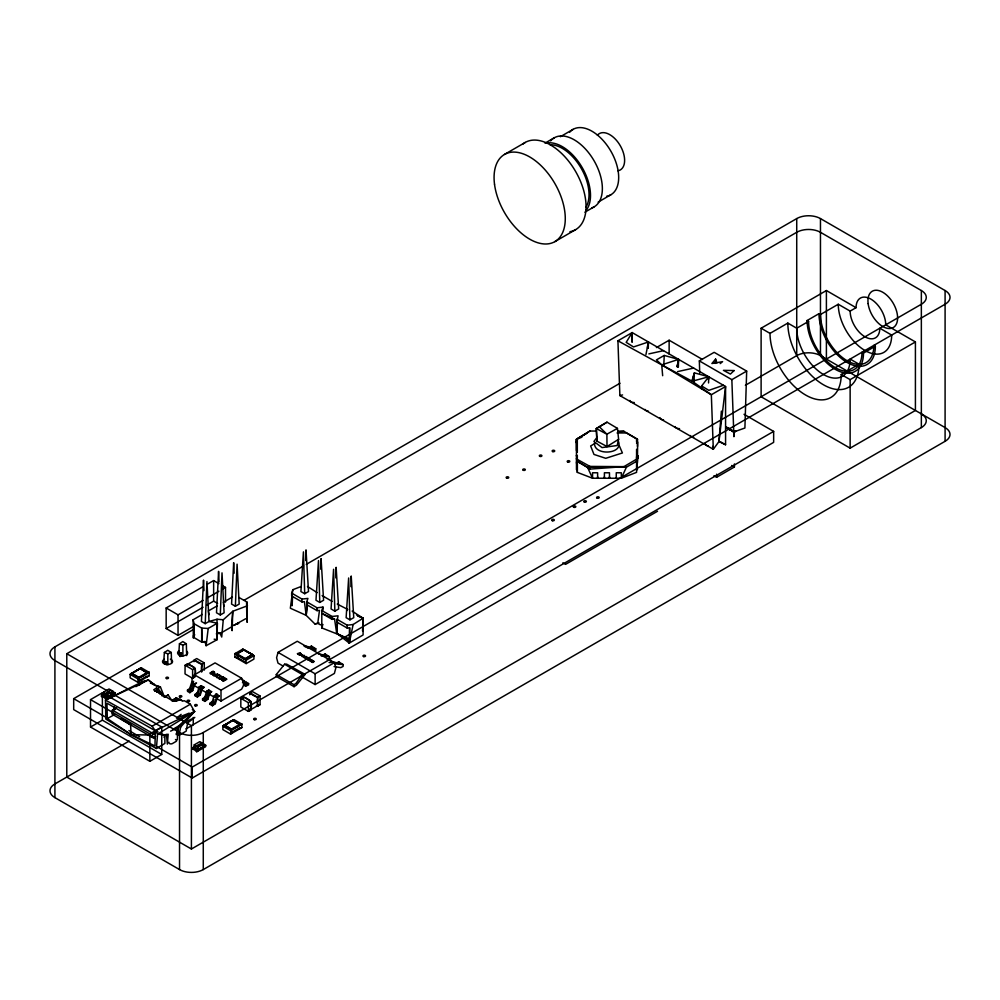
<?xml version="1.0" encoding="UTF-8"?>
<svg xmlns="http://www.w3.org/2000/svg" width="1000" height="1000" viewBox="0 0 1000 1000"><rect width="100%" height="100%" fill="white"/><g stroke="black" fill="none" stroke-linecap="round" stroke-linejoin="round"><path stroke-width="1.5" d="M171.575 662.837L171.262 652.487L167.812 653.863L167.812 664.875M186.688 655.612L186.337 643.787L182.887 645.163L182.887 656.175M636.575 449.312L636.575 472.375L621.325 478.237L592.55 478.237L577.312 472.375L577.312 455.312M577.312 452.312L577.312 438.825L589.913 431.025L596.087 431.075M597.625 476.775L597.625 478.237L597.625 472.775L592.55 472.775L592.55 478.237L587.475 467.175L577.312 461.312L577.312 472.375M604.4 476.775L604.4 478.237L604.4 472.775L609.475 472.775L609.475 478.237L609.475 476.775M731.55 429.875L729.513 429.7L729.513 428.288M196.9 748.45L198.275 748.787M201.675 642.1L201.7 628.062L193.725 623.525L193.85 637.463L201.675 642.1L205.087 642.175L206.125 645.688L217.113 639.688L217.338 623.188L209.025 621.475L205.225 623.663L201.438 621.475L203.512 580.075L203.975 590.625M217.013 698.737L221 701.038L221 690.175L194.438 674.812L192.062 679.2L192.037 681.2M107.362 696.95L107.375 694.438L112.912 691.225L113.312 693.525L107.362 696.95L103.088 694.463L103.488 692.188L109.025 688.988L112.912 691.225M195.263 675.812L195.362 669.825L194.225 667.5L187.375 663.925L185.087 665.263L185.037 673.925L192.575 678.312L194.9 677.025L193.825 676.062M198.15 749.6L198.162 747.087L203.7 743.888L204.1 746.175L198.15 749.6L193.875 747.125L194.275 744.85L199.812 741.65L203.7 743.888M240.85 698.337L240.812 706.988L248.337 711.388C252.75 710.325 251.312 704.562 250.712 701.363L244.963 697.55L243.15 696.988L240.85 698.337L248.388 702.688L250.712 701.363M334.387 662.675L315.125 673.787L315.138 684.55L334.387 673.438L335.85 667.837L334.387 662.675L297.288 641.25L278.038 652.375L276.588 657.738L278 663.112L283.3 666.175M246.887 602.013L247.262 622.288L246.887 602.013L238.938 597.463M276.3 674.55L276.288 676.425L294.062 686.675L296.438 685.15L305.087 674.412L286.625 664.125L284.562 664.237L276.3 674.55L294 684.712L294.062 686.675M356.575 614.95L363.088 618.225L362.638 631.075L363.088 618.225L352.125 611.112M632.1 341.95L632.175 332.587L725.575 386.512L725.575 444.762L718.95 441.575L721.375 411.138M202.262 614.475L193.125 619.763L194.013 623.35L193.85 637.463L193.575 635.538L194.762 634.85M576.462 469.725L576.438 439.288L589.913 431.025M193.312 717.45L193.2 724.925L185.912 728.838M733.988 432.287L733.925 436.7L731.85 379.663L699.338 360.887L714.163 352.325L746.675 371.1L744.9 428.013L735.775 431.262L733.15 431.112L733.15 431.8L735.775 431.262L733.988 432.287L735.612 431.163M124.375 720.2L130.562 724.675L131.137 734.663L105.787 719.075L105.475 700.088L142.812 681.513L148.4 679.975L153.5 684.587L160.413 686.975L164.35 696.75L157.9 688.5L156.263 688.062L153.675 689.862L172.825 700.888L180.512 699.4L181.675 700.263L176.425 697.9L176.363 701.125L172.162 701.075M244.125 650.05L252.438 654.575L244.713 658.9L236.4 654.225L244.125 649.712L252.438 654.575L244.713 659.3L236.4 654.225L244.125 649.712M177.362 739.625L177.662 727.812L178.775 725.9L194.562 711.525L190.375 704.225L184.237 700.688L182.512 701.225L180.812 699.95M301 586.55L292.85 589.7L291.663 593.125L301.988 599.087L307.925 598.4L306.737 601.825L317.062 607.788L322.987 607.1L321.8 610.525L332.137 616.487L338.062 615.812L336.875 622.1L347.2 628.062L349.637 627.775L349.275 643.088L363.088 634.963L363.088 618.225L357.675 615.988M631.95 341.763L632.175 332.587L617.925 340.8L619.875 395.575L713.312 449.275L718.95 441.575L725.575 386.512L711.338 394.738L661.725 364.862L617.925 340.8M637.5 446.463L637.487 439.263L623.913 431.287L617.725 431.238M648.263 348.15L648.438 341.975L633.513 346.95L626.175 342.35L632.175 332.587L632.175 341.8M678.363 367.088L678.575 359.375L664.237 355.45L656.425 359.888L661.725 364.862L692.188 381.225L711.338 394.738L713.312 449.275L712.613 446.375M708.55 382.95L708.725 376.775L694.375 372.863L691.787 381.475M244.062 683.238L246.287 682.212L248.6 683.55L248.562 684.9L245.662 686.162L243.337 684.8M325.037 656L325.1 653.95L323.225 654.912L318.025 653.688M246.238 683.562L246.287 682.212M305.663 560.525L306.012 549.9L308.512 591.55L304.713 593.737L300.912 591.55L303.425 551.875L304.713 593.737M311.363 648.1L311.438 646.062L309.55 647.013L304.35 645.8M320.737 569.225L321.075 558.6L323.587 600.25L319.788 602.45L315.988 600.25L318.5 560.588L319.788 602.45M335.812 577.925L336.15 567.312L338.663 608.95L334.862 611.15L331.062 608.95L333.575 569.288L334.862 611.15M338.7 663.888L338.775 661.838L336.887 662.8L330.387 661.275M350.875 586.638L351.225 576.013L353.738 617.663L349.938 619.85L346.138 617.663L348.638 577.987L349.938 619.85M334.562 619.075L332.137 619.362L321.8 613.4L334.562 619.075L336.688 633.25L349.275 643.088L349.637 638.9L321.8 627.938L321.8 610.525M214.137 639.175L217.113 639.688L217.338 623.188L208.2 628.462L201.7 628.062L201.962 641.925M205.225 623.663L206.95 581.562L209.025 621.475L217.037 619.237L223.275 619.763L232.775 611.275L247.475 605.775M220.3 614.963L222.013 572.863L224.1 612.762L220.3 614.963L216.5 612.762L218.588 571.362L219.05 581.925M235.375 606.263L237.087 564.163L239.175 604.062L235.375 606.263L231.575 604.062L233.663 562.663L234.125 573.225M292.525 596.975L292.15 605.7L292.15 594.587L291.663 595.988L301.988 601.95L304.413 601.675L306.2 615.363L314.913 623.962L317.75 623.4L320.412 624.812L322.987 624.513M663.825 364.688L664.237 355.45M693.975 382.1L694.375 372.863L692.188 381.225L708.725 376.775L708.475 379.738M363.088 618.225L353.137 624.513L349.275 643.088L347.2 639.175L336.688 633.25L337.362 620.7L336.875 622.1M163.663 663.45L164.363 652.487L167.763 650.3L171.262 652.487M186.525 651.05A5.025 2.9 0 0 1 185.8 655.138A5.025 2.9 0 0 1 178.725 654.725L179.438 643.787L182.825 641.587L186.337 643.787M297.775 653.725L300.125 653.012L300.812 654.038C302.938 654.8 298.587 654.125 298.962 654.75M303.275 655.612C303.688 655.55 302.337 657 301.975 656.45C302.525 654.9 305.65 655.812 303.9 655.487M336.688 633.25L337.5 623.075M231.637 625.325L232.775 611.275L232.113 630.688L231.637 625.325L233.825 625.4L245.688 618.737M637.413 463.137L637.987 455.975L636.575 456.912L637.413 469.725M155 737.875L148.45 734.987L131.188 734.7L156.387 748.5L157.587 734.075L152.113 726.213L105.475 700.088L148.4 679.975L154.375 684.5L153.412 684.287M292.85 589.7L290.338 608.212L306.2 615.363L307.213 603.288L306.737 604.688L317.062 610.65L319.488 610.375L317.75 623.4M647.925 347.887L648.438 341.975L645.95 354.538M677.938 366.763L678.575 359.375L661.725 364.862L662.663 375.712M193.575 635.538L193.35 638.062L193.125 619.763M223.275 619.763L221.713 637.038L220.15 633.475L216.45 633.562L216.887 635.363M165.125 663.637L165.688 663.062L166.438 664.425M306.2 615.363L307.45 603.025M303.95 657.375C306.737 656.388 307.663 656.575 304.413 656.7C302.325 657.262 305.675 658.475 304 657.025M305.55 658.3C308.325 657.3 309.25 657.487 306.012 657.625C303.875 658.138 307.312 659.425 305.6 657.938M313.337 661.075L312.9 662.463L311.425 661.9L312.95 662.1L313.312 660.863L314.275 661.637M715.075 363.413L715.588 359.075L711.9 363.537L722.588 361.65L720.175 363.625M728.888 428.6L729.538 429.5L728.575 428.675M208.2 628.462L206.125 645.688L205.825 643.012M212.575 673.587L214.3 672.938A1.388 0.8 0 0 0 214.5 672.188L213.1 671.462A1.35 0.787 0 0 0 212.15 671.562L211.688 671.812A1.475 0.85 0 0 0 211.425 672.4L209.963 672.975L210.575 673.962A1.388 0.8 0 0 0 211.45 674.125L212.887 673.238M193.988 661.712L194.412 659.862L196.737 658.538L204.262 662.887L201.975 664.225L201.7 671.525M249.75 694.775L250.175 692.925L252.512 691.612L260.038 695.962L257.75 697.3L257.75 706L256.537 705.713M166.062 663.512L165.125 663.888L166.275 664.562L165.138 663.45M180.037 654.837C182.587 657.113 181.438 654.013 180.212 654.75M177.85 732.763L178.775 725.9L180.65 727.038L178.988 735.337L176.312 733.888M576.462 463.137L577.137 458.162M131.65 673.562L139.963 668.487L147.675 673.213L139.362 677.738L131.65 673.562L139.963 668.487L147.675 673.213M224.35 725.337L232.662 720.263L240.375 725L232.062 729.525L224.35 725.337L232.662 720.263L240.375 725M677.45 367.062L678.575 359.375L677.2 366.35M647.525 348.113L648.438 341.975L647.562 346.375M180.2 655.188L180.5 654.5M250 709.35A18.775 10.838 0 0 1 250.463 709.8L257.613 705.675A18.787 10.85 -60 0 1 257.613 697.725L257.413 697.25A18.787 10.85 0 0 1 250.425 693.225L250.125 693.4A18.787 10.85 -60 0 0 249.975 694.212M576.462 450.575L576.438 439.288L587.475 432.962M637.987 455.975L637.487 458.612L623.938 466.637L590.1 469.087L577.312 461.312M677.138 366.725L678.575 359.375M176.287 734.65L177.662 727.812L194.562 711.525L192.338 709.525M302.362 656.287L303.075 656.7M329.1 662.575L331.2 662.575M618.612 439.312L607.013 446.525L596.912 441.125L596.337 428.562L607 422.175L617.438 428.375L618.612 439.312L617.2 445.513L602.05 447.587L593.925 441.475L597.175 437.088M637.487 439.263L636.575 443.225L637.625 441.975L637.487 458.612L636.575 456.912M138.175 677.675L139.362 680.75L137.875 682.3L138.175 677.675L147.675 672.188L149.162 672.362L149.162 675.788L137.875 682.3L130.162 677.837L130.162 674.412L131.05 673.562L141.438 667.9L149.162 672.362L137.875 678.875L130.162 674.412L141.438 667.9L140.55 668.075M230.875 729.45L232.062 732.537L230.575 734.075L230.875 729.45L240.375 723.962L241.863 724.137L241.863 727.562L230.575 734.075L222.862 729.625L222.862 726.2L223.75 725.337L234.137 719.688L241.863 724.137L230.575 730.65L222.862 726.2L234.137 719.688L233.25 719.85M594.6 442.812C592.987 455.925 623.587 454.675 618.488 441.5M212.463 701.263L213.962 696.213L216.425 693.725L219.163 696.025L217.362 697.613L215.35 703.675L212.45 705.75L210.125 704.4L210.075 703.2L212.463 701.263L214.638 702.925L212.4 704.45L212.45 705.75M164.075 737.4L164.875 734.775L168.188 734.237L167.362 744.125L166.488 734.5M210.55 673.175L212.05 673.413L211.137 672.862M197.387 692.55L199.225 686.8L201.262 685.688L204.088 687.325L202.275 688.913L200.275 694.963L197.362 697.038L195.05 695.7L195 694.5L197.387 692.55L199.55 694.212L197.325 695.738L197.362 697.038M204.925 696.9L206.775 691.15L208.8 690.037L211.625 691.675L209.812 693.263L207.812 699.325L204.913 701.388L202.587 700.05L202.537 698.85L204.925 696.9L207.087 698.562L204.862 700.088L204.913 701.388M213.975 699.362L213.025 702.288L215.35 703.675M192.725 690.612L194.737 684.55L196.537 682.962L194.05 683.8L191.688 682.45L189.675 688.525L187.463 690.05L187.5 691.338L189.825 692.688L192.725 690.612L190.4 689.225L193.612 681.3L191.688 682.45M199.55 688.763L197.938 693.575L200.275 694.963M208.8 690.037L205.487 697.938L207.812 699.325M189.825 692.688L189.775 691.388L192.013 689.862L194.05 683.8M199.55 694.212L201.6 688.15L204.088 687.325M207.087 698.562L209.137 692.513L211.625 691.675M214.638 702.925L216.675 696.862L216.425 693.725L216.588 695.138L214.938 696.438L217.362 697.613M321.8 627.938L322.612 625.612M636.575 461.312L626.413 467.175L621.325 478.237L621.325 472.775L616.25 472.775L616.25 478.237M312.65 661.25L313.163 660.875L312.875 662.113M250.688 709.8L250.763 709.625A18.775 10.838 -60 0 0 250.763 701.675L250.463 701.162A18.775 10.838 0 0 0 243.575 697.188L243.287 697.35A18.775 10.838 -60 0 1 243.438 697.987M174.675 700.475L176.425 697.9L171.887 700.425M201.262 685.688L199.95 687.562L202.275 688.913M346.725 610.8L347.713 609.425L337.25 604.075M299.6 654.675L301.25 654.488L299.237 654.9L300.587 654.175M305.087 674.412L302.337 674.538L295.887 683.512L294 684.712M701.825 389.075L701.637 385.988L708.725 376.775M236.4 653.475L235.812 654.163L236.4 653.475L245.9 658.962L246.2 663.587L253.925 659.125L253.925 655.7L253.025 654.85L242.638 649.188L234.925 653.65L234.925 657.075L246.2 663.587L244.713 661.7L237.587 657.588L236.4 653.475L234.925 653.65L246.2 660.163L253.925 655.7L242.638 649.188L243.525 649.362M201.688 671.975A18.775 10.838 -60 0 1 201.838 664.65L201.537 664.137A18.775 10.838 0 0 1 194.65 660.163L187.512 664.287A18.775 10.838 -60 0 1 187.662 664.912M257.575 705.837L257.312 705.85A18.787 10.85 0 0 1 256.537 705.575M180.65 727.038L194.562 711.525L155.25 730.738L106.938 703.188L107.338 718.575L131.137 734.663M139.65 684.788L142.812 681.513L137.988 685.362M242.45 682.763L244.375 680.875L242.013 679.513M137.875 678.875L138.775 678.012M139.512 684.688L142.812 681.513L138.2 685.462M230.575 730.65L231.475 729.788M221.15 679.163L221.637 676.975L224.312 677.913L222.188 677.237L222.013 679.188L218.9 678.675L221.45 678.938L220.012 678.975M194.5 660.113L194.387 660.238A18.775 10.838 -60 0 0 194.213 661.137M181.125 714.362L176.5 718.138L189.175 713.138M248.337 711.388L250.725 710.062M195.05 695.7L196.975 694.287M202.587 700.05L204.513 698.637M210.125 704.4L212.062 703M300.262 653.65L301.038 653.55L300.338 654.025M213.688 672.8C214.638 670.788 209.95 672.625 213.238 673.037L212.512 672.875M109.3 690.812L110.412 690.05M104.625 697.3L101.475 696.475L101.475 695.2L104.562 696L104.75 698.138L106 699.087L114.925 693.925L114.925 692.65L111.587 691.087M200.087 743.462L201.2 742.7L202.625 744.525M195.413 749.963L192.262 749.137L192.262 747.862L195.35 748.65L195.538 750.8L196.788 751.75L205.712 746.587L205.712 745.312L204.088 744.587M106.375 695.5L107.487 696.137M164.762 697.163L168.1 694.938L171.6 700.1M173.287 699.912L176.425 697.9M257.688 706.05L260.087 704.6L260.038 695.962M166.363 735.062L157.587 734.075L194.562 711.525M157.9 688.5L160.413 686.975L155.213 685.462M164.225 697.275L168.1 694.938M257.75 706L260.087 704.6M596.912 441.125L596.337 428.562L607 422.175M156.387 748.5L164.887 743.425L164.875 734.775L157.587 734.075M147.625 672.85L139.362 677.738L131.7 673.188M155.712 736.3L153.112 737.85L112.325 714.3M240.325 724.625L232.062 729.525L224.4 724.963M594.513 443.688L590.65 445.975L593.975 454.438L605.737 458.312L622.413 452.962L619.4 446.012M178.988 735.337L186.188 731.112L187.65 722.887L194.8 717.412L187.138 721.25M172.562 729.513L178.775 725.9M504.5 154.425L525.262 142.438M545.013 143.138L554.25 137.812M560.388 136.7L573.1 129.35M598.15 202.113L610.862 194.762M584.888 212.188L594.113 206.863M554.85 241.637L575.625 229.65M54.913 646.875L796.725 218.588A16.788 9.688 0 0 1 820.462 218.588L945.088 290.538L945.088 441.3L203.275 869.575A16.788 9.688 0 0 1 179.537 869.575L54.913 797.625L54.913 646.875A16.788 9.688 0 0 0 54.913 660.575L179.537 732.525A16.788 9.688 0 0 0 203.275 732.525L945.088 304.25A16.788 9.688 0 0 0 945.088 290.538M66.787 653.725L796.725 232.3A16.788 9.688 0 0 1 820.462 232.3L921.35 290.538L921.35 427.587L191.412 849.013L66.787 777.062L66.787 653.725L191.412 725.675L921.35 304.25A16.788 9.688 0 0 0 921.35 290.538M193.863 626.263L178.038 635.388L166.163 628.538L166.163 607.987L203.088 586.663M207.05 584.375L213.637 580.575L218.912 583.625M166.163 607.987L178.038 614.837L203.088 600.375M207.05 598.088L218.912 591.237M222.875 588.95L225.512 587.425L225.512 602.112M166.163 628.538L203.088 607.225M207.05 604.938L213.637 601.138L217.6 603.413M656.413 347.562L669.137 340.225L702.438 359.45M208.2 611.05L217.338 605.775M223.275 602.35L232.413 597.075M744.025 414.288L773.65 431.4L773.65 442.362L192.225 778.05L73.688 709.613L73.688 698.65L194.025 629.163M244.062 600.288L303.55 565.938M306.262 564.375L619.963 383.263M90.525 699.625L102.387 692.775L161.737 727.038L161.737 754.438L149.863 761.3L90.525 727.038L90.525 699.625L149.863 733.888L161.737 727.038M101.475 696.475L105.188 694.338M181.1 653.312L181.1 654.025C180.15 655.062 181.262 651.888 180.938 653.3L180.938 653.875C178.512 652.562 182.925 653.625 180.938 653.3M106 699.087L106 697.812L114.925 692.65M220.15 633.475L231.962 626.663M139.362 680.413L146.488 676.3L147.075 676.988M761.112 328.225L826.4 290.538L856.062 307.675A20.987 12.112 60 0 1 870.9 299.113A20.987 12.112 60 0 1 885.738 324.8L915.413 341.938L915.413 410.462L850.138 448.15L761.112 396.763L761.112 328.225L770.013 333.375A50.35 29.075 60 0 0 805.625 395.037A50.35 29.075 60 0 0 841.225 374.487L859.038 364.212L850.138 359.062A37.763 21.8 60 0 1 823.425 374.487A37.763 21.8 60 0 1 796.725 328.225L787.825 323.088L770.013 333.375M116.5 707.962L112.525 710.25A1.262 0.725 0 0 0 112.525 711.275L112.525 714.025A1.262 0.725 0 0 1 112.525 713M90.525 727.038L102.387 720.175L161.737 754.438M875.35 346.213L863.487 353.075A39.862 23.012 60 0 1 835.3 369.35A39.862 23.012 60 0 1 807.113 320.525L818.975 313.675L820.462 314.525A37.763 21.8 60 0 0 847.163 360.775A37.763 21.8 60 0 0 873.875 345.363L875.35 346.213A39.862 23.012 60 0 1 847.163 362.488A39.862 23.012 60 0 1 818.975 313.675M194.438 674.812L215.062 662.9L241.65 678.25L244.05 684.388L241.65 689.125L221 701.038M796.725 328.225L808.587 321.375A37.763 21.8 60 0 0 835.3 367.638A37.763 21.8 60 0 0 862 352.212L863.487 353.075M820.462 314.525L838.263 304.25L850.138 311.1A20.987 12.112 60 0 0 864.963 336.8A20.987 12.112 60 0 0 879.8 328.225L891.675 335.087A37.763 21.8 60 0 1 864.963 350.5A37.763 21.8 60 0 1 838.263 304.25M237 658.275L237.587 657.588M245.312 659.3L245.9 658.962L245.312 659.65L246.2 660.163M850.138 311.1L856.062 307.675M731.85 379.663L746.675 371.1M129.238 741.012L54.913 783.925A16.788 9.688 0 0 0 54.913 797.625M745.375 385.288L796.725 355.637A16.788 9.688 0 0 1 820.462 355.637L945.088 427.587A16.788 9.688 0 0 1 945.088 441.3M221 690.175L241.65 678.25M300.413 653.175L298.325 654.375L297.375 653.6L299.337 653.475M308.25 659.837L310.375 658.938L308.525 660M192.262 749.137L195.975 746.988M198.575 748.625L197.087 748.525M196.788 751.75L196.788 750.475L205.712 745.312M232.062 732.188L239.188 728.075L239.788 728.763M841.225 374.487L850.138 379.625L915.413 341.938M157.2 746.862L192.225 767.087L773.65 431.4M657.537 511.262L565.55 564.375L562.888 562.825M713.938 475.737L716.612 477.275L734.412 467L734.412 463.925M152.113 726.213L190.375 704.225M135.863 686.637L145.062 681.363M185.087 665.263L192.613 669.625L194.938 668.288M154.688 691.175L156.775 689.975L156.6 687.987M116.35 707.812L112.338 710.075L153.1 733.612L155.712 732.25M107.338 718.575L114.5 714.6M617.438 428.375L606.888 434.2L596.337 428.562M233.825 625.4L238.962 622.612M327.088 659.737L329.438 658.538L329.412 656.663L325.1 653.95M306.025 656.688L304.413 656.7L305.75 656.85M307.625 657.6L306.012 657.625L307.35 657.775M101.475 695.2L102.688 694.625L107.1 697.175L107.1 698.325L102.688 695.775L102.688 694.625M192.262 747.862L193.475 747.288L197.887 749.837L197.887 750.987L193.475 748.438L193.475 747.288M170.588 731.137L177.662 727.812M248.6 683.55L246.388 684.587L244.375 680.875M303.863 657.237L305.025 656.925M305.45 658.162L306.625 657.85M180.512 699.4L176.363 701.125L173.463 701.025M581.912 437.188L576.438 439.288L577.312 450.825M187.537 664.125L187.812 664.112A18.775 10.838 0 0 1 194.7 668.088L194.988 668.6A18.775 10.838 -60 0 1 195.138 675.75M156.775 692.163L159.338 691.237L160.775 693.962M723.45 385.275L708.838 390.35L701.637 385.988M130.162 674.412L131.65 673.9L131.05 673.562M222.862 726.2L224.35 725.675L223.75 725.337M146.488 676.637L149.162 675.788M239.188 728.425L241.863 727.562M590.1 469.087L587.475 467.175L589.95 466.413L623.938 466.637M212.725 672.925L213.538 672.875M314.913 623.962L318.95 622.837M313.475 661.125L312.95 662.375L311.425 661.9M727.825 428.038L726.137 427.062L726.137 427.75M619.875 395.575L622.575 394.925M648.875 353.888L663.512 350.675M677.562 371.613L693.65 368.075M148.262 672.525L147.675 672.188L149.162 672.362M240.975 724.312L240.375 723.962L241.863 724.137M733.45 431.325L732.312 431.312M219.775 678.825L220.738 679.212M311.05 659.712C306.438 661.55 315.525 661.637 311.375 659.7C307.337 661.162 314.2 661.575 311.363 659.9M336.875 619.237L347.2 625.2L353.137 624.513M347.2 639.175L349.637 638.9L349.637 627.775M617.762 431.788L623.913 431.287M300.425 654.562L301.212 654.538M733.213 431.238L731.663 430.938M305.438 656.963L304.15 656.95M307.025 657.875L305.75 657.875M617.062 432.962L626.413 432.962L636.575 438.825L636.575 441.825M587.475 467.175L626.413 467.175M212.562 673.25L213.25 673.263M312.7 662.275L311.938 661.988M726.312 427.163L728.05 427.987L726.312 427.85L726.137 427.062M307.488 648.05L315.75 648.775L315.763 650.65L312.462 648.737M321.163 655.938L329.412 656.663M334.825 663.825L343.088 664.562L343.1 666.425L340.75 667.625L334.1 666.587M728.05 427.987L728.962 429.387M222.875 677.337L222.188 677.237M180.037 652.95L181.513 653.138M214.725 674.325L213.988 674.225L215.538 674.688L213.25 674.887L214.112 675.512L217.763 673.962L214.188 676.025L212.587 674.825L214.05 673.85L215.938 674.463M731.538 430.487L733 430.712L731.775 430.513M234.925 653.65L235.812 653.812M213.962 696.213L216.675 696.862L219.163 696.025L216.588 695.138M214.037 671.762L213.1 671.462M234.925 657.075L237.587 657.938M150.387 683.15L154.375 684.5M253.925 655.7L252.438 655.188L253.025 654.85M113.125 693.25L114.925 693.925M179.438 643.787L182.887 645.163M164.363 652.487L167.812 653.863M201.975 664.225L194.412 659.862M257.75 697.3L250.175 692.925M158 731.888L155.25 730.738L155 745.925L131.188 734.7M213.438 671.525L214.325 671.975M181.137 654.812L181.513 656.188M148.45 734.987L155.3 738.5M195 694.5L197.325 695.738M202.537 698.85L204.862 700.088M210.075 703.2L212.4 704.45M589.95 466.413L576.35 458.888L577.312 456.912L576.25 455.662M199.225 686.8L201.6 688.15M206.775 691.15L209.137 692.513M189.675 688.525L192.013 689.862M304.163 646.137L306.375 647.412M807.113 320.525L808.587 321.375M729.837 429.888L729.837 429.2L730.863 430.262M733.15 431.8L730.837 429.775M720.238 441.675L725.575 444.762M731.75 465.45L734.412 467M222.875 585.9L225.512 587.425M300.812 653.975L301.775 654.525M278.038 652.375L315.125 673.787M301.875 676.888L315.138 684.55M224.8 679.887L223.15 679.375L224.4 680.113M194.412 685.688L206.375 692.6M209.037 694.125L214.35 697.2M187.463 690.05L189.775 691.388M203.125 746.363L204.5 747.163L204.5 746.012M109.85 692.712L108.2 691.762L106.55 692.712L108.2 693.675M200.637 745.375L198.988 744.425L197.338 745.375L198.988 746.338M103.488 692.188L107.375 694.438M194.275 744.85L198.162 747.087M73.688 698.65L106.013 717.312M128.912 730.537L139.688 736.75M322.1 595.562L332.088 601.35M284.562 664.237L302.337 674.538M207.488 691.912L209.812 693.263M120.625 718.725L130.562 724.675M338.775 661.838L343.088 664.562M311.438 646.062L315.75 648.775M307.488 586.5L317.15 592.625M223.188 677.087L224.312 677.913L223.6 677.288M575.887 442.287L577.312 443.225M196.788 750.475L195.35 748.65M106 697.812L104.562 696M249.6 709.137L250.675 710.1M165.837 663.4L166.275 664.562M599.163 426.575L606.888 434.2L607.013 446.525M156.775 689.975L160.312 694.287M243.663 682.425L245.662 686.162M160.85 693.363L162.262 696.137M715.588 359.075L716.9 362.987M208.5 612.25L209.088 614.65M114.162 706.775L114.775 709.638M223.512 603.638L223.988 606.2M243.15 696.988L243.312 697.913M187.375 663.925L187.55 664.85M113.938 706.725L114.087 709.488M699.338 360.887L699.725 373.15M246.588 602.188L246.788 616.013M204.262 662.887L204.312 670.088M248.388 702.688L248.388 711.35M192.613 669.625L192.613 678.288M850.138 379.625L850.138 448.15M826.4 290.538L826.4 359.062M820.462 218.588L820.462 355.637M796.725 218.588L796.725 355.637M729.513 429.012L729.513 429.7M716.612 474.2L716.612 477.275M669.137 340.225L669.137 354.05M347.2 625.2L347.2 628.062M332.137 616.487L332.137 619.362M322.987 607.1L322.987 610M317.062 607.788L317.062 610.65M306.737 601.825L306.737 604.688M301.988 599.087L301.988 601.95M291.663 593.125L291.663 595.988M217.037 619.237L217.037 633.225M213.637 580.575L213.637 601.138M203.275 732.525L203.275 869.575M201.2 742.7L201.2 743.975M192.225 767.087L192.225 778.05M191.412 725.675L191.412 849.013M180.2 656.45L180.037 655.7L180.037 656.575M179.537 732.525L179.537 869.575M178.038 614.837L178.038 635.388M149.863 733.888L149.863 761.3M113.713 693.35L113.713 694.5M102.387 692.775L102.387 720.175M921.35 413.888A16.788 9.688 0 0 1 921.35 427.587M859.038 364.212A50.35 29.075 60 0 1 823.425 384.762A50.35 29.075 60 0 1 787.825 323.088M597.375 135.238A20.987 12.112 60 0 1 620.275 145.725A20.987 12.112 60 0 1 617.9 170.812M569.637 132.275A37.763 21.8 60 0 1 610.862 151.163A37.763 21.8 60 0 1 606.6 196.3M550.588 140.9A39.862 23.012 60 0 1 593.062 159.075A39.862 23.012 60 0 1 591.95 207.862M546.888 143.038A39.862 23.012 60 0 1 582.25 167.688A39.862 23.012 60 0 1 585.9 210.625M550.05 144.713A37.763 21.8 60 0 1 581.2 168.287A37.763 21.8 60 0 1 586.038 207.05M522.8 144.162A50.35 29.075 60 0 1 576.888 173.762A50.35 29.075 60 0 1 569.925 231.7M175.463 739.55A2.1 1.212 0 0 1 176 741.488L172.438 743.538A2.1 1.212 0 0 1 169.788 743.688A2.1 1.212 0 0 1 169.013 742.225M178.725 654.725A5.025 2.9 0 0 1 179.425 650.638M170.338 659.175A5.025 2.9 0 0 1 171.438 663.425A5.025 2.9 0 0 1 163.988 663.637A5.025 2.9 0 0 1 164.35 659.338M708.337 445.975A4.275 2.475 0 0 1 705.163 443.45M693.7 437.325A4.275 2.475 0 0 1 690.225 435.525M679.513 428.65A4.275 2.475 0 0 1 675.062 426.562M663.55 419.913A4.275 2.475 0 0 1 659.95 417.6M648.475 411.213A4.275 2.475 0 0 1 645.013 409.412M634.3 402.537A4.275 2.475 0 0 1 629.85 400.462M205.688 641.612A4.612 2.662 0 0 1 203.888 641.513M220.3 632.925A4.612 2.662 0 0 1 217.738 632.475M238.637 623.438A4.612 2.662 0 0 1 237.55 623.9M194.225 676.275A18.775 10.838 0 0 1 194.7 676.725M154.062 734.237A1.262 0.725 0 0 1 152.287 734.237L152.287 736.975A1.262 0.725 0 0 0 154.062 736.975M220.925 676.137L218.512 677.825A2.175 1.25 0 0 1 216.938 677.613L215.825 676.237L218.2 674.912A2.163 1.25 0 0 1 219.688 675.088L220.925 676.137M220.287 676.1C219.412 679.338 213.663 675.938 218.45 675.25A1.512 0.875 0 0 1 219.462 675.387L220.287 676.1M106.325 695.725L107.525 695.975L106.325 695.725M727.95 428.137L726.312 427.85L727.95 428.137M734.112 370.562L730.425 374.075L723.425 370.35L734.112 370.562M105.3 696.125C104.75 697.062 107.75 696.35 105.3 696.125M221.887 680.013L223.312 681.287L226.887 679.225L224.975 678.125L226.012 679.175L223.238 680.788L221.887 680.013M301.775 654.788L302.562 655.25L301.775 654.788M307.762 658.25L308.55 658.7L307.762 658.25M307.638 659.488L309.113 660.337L307.638 659.488M196.088 748.787C195.538 749.712 198.538 749.013 196.088 748.787M166.438 661.838C162.738 660.25 167.625 664.587 166.025 662.725L166.438 661.838M165.863 662L165.188 661.888L165.863 662M868.125 303.625A20.987 12.112 60 0 0 892.125 328.088A20.987 12.112 60 0 0 888.075 296.45A20.987 12.112 60 0 0 868.125 303.625M494.513 184.213A50.35 29.075 60 0 0 552.112 242.913A50.35 29.075 60 0 0 542.388 166.975A50.35 29.075 60 0 0 494.513 184.213M179.913 697.013A1.275 0.737 0 0 0 181.85 696.388A1.275 0.737 0 0 0 179.938 695.738A1.275 0.737 0 0 0 179.913 697.013M187.738 701.538A1.275 0.737 0 0 0 189.675 700.9A1.275 0.737 0 0 0 187.763 700.25A1.275 0.737 0 0 0 187.738 701.538M166.562 678.562A1.275 0.737 0 0 0 168.5 677.938A1.275 0.737 0 0 0 166.588 677.288A1.275 0.737 0 0 0 166.562 678.562M254.325 719.663A1.275 0.737 0 0 0 256.25 719.025A1.275 0.737 0 0 0 254.338 718.375A1.275 0.737 0 0 0 254.325 719.663M195.287 705.888A1.275 0.737 0 0 0 197.225 705.263A1.275 0.737 0 0 0 195.312 704.613A1.275 0.737 0 0 0 195.287 705.888M552.362 520.712A1.275 0.737 0 0 0 554.3 520.075A1.275 0.737 0 0 0 552.388 519.425A1.275 0.737 0 0 0 552.362 520.712M597.25 498.175A1.275 0.737 0 0 0 599.175 497.55A1.275 0.737 0 0 0 597.263 496.9A1.275 0.737 0 0 0 597.25 498.175M584.438 502.088A1.275 0.737 0 0 0 586.362 501.463A1.275 0.737 0 0 0 584.45 500.812A1.275 0.737 0 0 0 584.438 502.088M573.875 507.312A1.275 0.737 0 0 0 575.812 506.688A1.275 0.737 0 0 0 573.9 506.037A1.275 0.737 0 0 0 573.875 507.312M552.775 451.613A1.275 0.737 0 0 0 554.712 450.988A1.275 0.737 0 0 0 552.8 450.337A1.275 0.737 0 0 0 552.775 451.613M539.963 456.4A1.275 0.737 0 0 0 541.9 455.775A1.275 0.737 0 0 0 539.987 455.125A1.275 0.737 0 0 0 539.963 456.4M523.387 470.325A1.275 0.737 0 0 0 525.312 469.7A1.275 0.737 0 0 0 523.4 469.05A1.275 0.737 0 0 0 523.387 470.325M506.8 478.162A1.275 0.737 0 0 0 508.738 477.537A1.275 0.737 0 0 0 506.825 476.875A1.275 0.737 0 0 0 506.8 478.162M567.85 462.062A1.275 0.737 0 0 0 569.788 461.438A1.275 0.737 0 0 0 567.875 460.775A1.275 0.737 0 0 0 567.85 462.062M363.6 656.562A1.275 0.737 0 0 0 365.538 655.938A1.275 0.737 0 0 0 363.625 655.288A1.275 0.737 0 0 0 363.6 656.562"/></g></svg>
